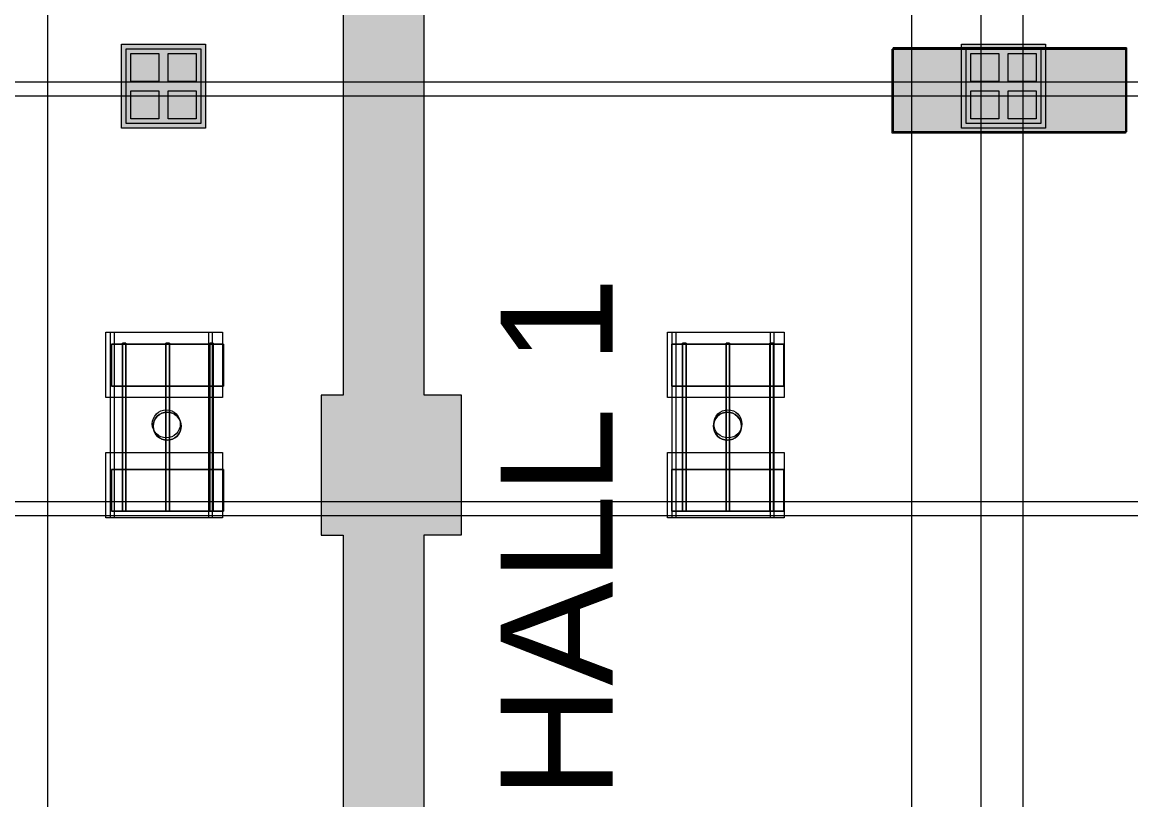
# Model space of a CAD drawing. Header units: inches. Extents: x -10671 to 1761, y -674 to 7170.
# Drawn here: x -1518.8 to -1043.7, y 1152.4 to 1485.8 of the extents above; entities that cross this region are included whole.
import ezdxf

# ---------------------------------------------------------------- set-up
doc = ezdxf.new("R2010")
doc.units = ezdxf.units.IN
doc.header["$LTSCALE"] = 19.2
doc.header["$MEASUREMENT"] = 0
for name, color, linetype, lineweight, true_color in [('DWG-bldg-utility box', 3, 'Continuous', 18, 0x00ff00), ('PDF', 6, 'Continuous', 5, 0xff00ff), ('Venue-Ceiling-HVAC', 7, 'Continuous', 5, 0xbbbbbb), ('Venue-NO HANG ZONE', 7, 'Continuous', 15, 0xdd0000), ('Venue-Rigging Steel-High', 7, 'Continuous', 5, 0x800000), ('Venue-Rigging Steel-Low', 7, 'Continuous', 5, 0x0000dd)]:
    doc.layers.add(name, color=color, linetype=linetype, lineweight=lineweight, true_color=true_color)
for name, color, linetype, lineweight in [('Venue-Ceiling-Lights', 7, 'Continuous', 5), ('Venue-Ceiling-Lights Circuits', 7, 'Continuous', 5), ('Venue-Floor Pockets', 7, 'Continuous', 5), ('Venue-Text-Room ID', 7, 'Continuous', 5)]:
    doc.layers.add(name, color=color, linetype=linetype, lineweight=lineweight)
doc.styles.add('Arial', font='Arial')

# ---------------------------------------------------------------- blocks, each defined once
blk = doc.blocks.new('FLOORBOX')
at = {"layer": 'Venue-Floor Pockets', "linetype": 'Continuous', "lineweight": 0, "true_color": 0xaaaaaa}
blk.add_hatch(color=253, dxfattribs=at).paths.add_polyline_path([(-18, 18), (18, 18), (18, -18), (-18, -18)])
at = {"layer": 'Venue-Floor Pockets', "linetype": 'Continuous', "lineweight": 0, "true_color": 0xbbbbbb}
blk.add_hatch(color=9, dxfattribs=at).paths.add_polyline_path([(-16, 16), (16, 16), (16, -16), (-16, -16)])
at = {"layer": 'Venue-Floor Pockets', "linetype": 'Continuous', "lineweight": 0, "true_color": 0xdddddd}
for points in [[(-14, 14), (-2, 14), (-2, 2), (-14, 2)], [(2, 14), (14, 14), (14, 2), (2, 2)], [(-14, -2), (-2, -2), (-2, -14), (-14, -14)], [(2, -2), (14, -2), (14, -14), (2, -14)]]:
    blk.add_hatch(color=254, dxfattribs=at).paths.add_polyline_path(points)
at = {"layer": 'Venue-Floor Pockets', "color": 7, "linetype": 'Continuous', "lineweight": 5, "flags": 128}
for points in [[(-18, 18), (18, 18), (18, -18), (-18, -18)], [(-16, 16), (16, 16), (16, -16), (-16, -16)], [(-14, 14), (-2, 14), (-2, 2), (-14, 2)], [(2, 14), (14, 14), (14, 2), (2, 2)], [(-14, -2), (-2, -2), (-2, -14), (-14, -14)], [(2, -2), (14, -2), (14, -14), (2, -14)]]:
    blk.add_lwpolyline(points, close=True, dxfattribs=at)
blk = doc.blocks.new('Group-2184-1')
at = {"layer": 'PDF'}
for points, invisible_edges in [([(-1462.16, 1314.91, 398), (-1459.95, 1317.6, 398), (-1455.44, 1318.5, 398), (-1462.16, 1314.91, 398)], 15), ([(-1462.16, 1314.91, 398), (-1455.44, 1318.5, 398), (-1451.07, 1310.32, 398), (-1462.16, 1314.91, 398)], 15), ([(-1457.78, 1318.5, 388), (-1459.95, 1317.6, 388), (-1462.16, 1314.91, 388), (-1457.78, 1318.5, 388)], 15), ([(-1457.78, 1318.5, 388), (-1462.16, 1314.91, 388), (-1462.16, 1310.32, 388), (-1457.78, 1318.5, 388)], 15), ([(-1462.16, 1310.32, 388), (-1451.07, 1314.91, 388), (-1457.78, 1318.5, 388), (-1462.16, 1310.32, 388)], 15), ([(-1462.16, 1314.91, 398), (-1460.86, 1316.86, 398), (-1459.95, 1317.6, 398), (-1462.16, 1314.91, 398)], 13), ([(-1459.95, 1317.6, 388), (-1460.86, 1316.86, 388), (-1462.16, 1314.91, 388), (-1459.95, 1317.6, 388)], 14), ([(-1462.16, 1314.91, 398), (-1461.6, 1315.95, 398), (-1460.86, 1316.86, 398), (-1462.16, 1314.91, 398)], 12), ([(-1460.86, 1316.86, 388), (-1461.6, 1315.95, 388), (-1462.16, 1314.91, 388), (-1460.86, 1316.86, 388)], 12), ([(-1459.95, 1317.6, 398), (-1458.91, 1318.16, 398), (-1457.78, 1318.5, 398), (-1459.95, 1317.6, 398)], 12), ([(-1459.95, 1317.6, 398), (-1457.78, 1318.5, 398), (-1455.44, 1318.5, 398), (-1459.95, 1317.6, 398)], 15), ([(-1457.78, 1318.5, 388), (-1458.91, 1318.16, 388), (-1459.95, 1317.6, 388), (-1457.78, 1318.5, 388)], 12), ([(-1457.78, 1318.5, 398), (-1456.61, 1318.62, 398), (-1455.44, 1318.5, 398), (-1457.78, 1318.5, 398)], 12), ([(-1455.44, 1318.5, 388), (-1456.61, 1318.62, 388), (-1457.78, 1318.5, 388), (-1455.44, 1318.5, 388)], 12), ([(-1453.28, 1317.6, 388), (-1455.44, 1318.5, 388), (-1457.78, 1318.5, 388), (-1453.28, 1317.6, 388)], 15), ([(-1451.07, 1314.91, 388), (-1453.28, 1317.6, 388), (-1457.78, 1318.5, 388), (-1451.07, 1314.91, 388)], 15), ([(-1455.44, 1318.5, 398), (-1454.32, 1318.16, 398), (-1453.28, 1317.6, 398), (-1455.44, 1318.5, 398)], 12), ([(-1455.44, 1318.5, 398), (-1453.28, 1317.6, 398), (-1451.07, 1314.91, 398), (-1455.44, 1318.5, 398)], 15), ([(-1455.44, 1318.5, 398), (-1451.07, 1314.91, 398), (-1451.07, 1310.32, 398), (-1455.44, 1318.5, 398)], 15), ([(-1453.28, 1317.6, 388), (-1454.32, 1318.16, 388), (-1455.44, 1318.5, 388), (-1453.28, 1317.6, 388)], 12), ([(-1453.28, 1317.6, 398), (-1452.37, 1316.86, 398), (-1451.07, 1314.91, 398), (-1453.28, 1317.6, 398)], 14), ([(-1451.07, 1314.91, 388), (-1452.37, 1316.86, 388), (-1453.28, 1317.6, 388), (-1451.07, 1314.91, 388)], 13), ([(-1452.37, 1316.86, 398), (-1451.62, 1315.95, 398), (-1451.07, 1314.91, 398), (-1452.37, 1316.86, 398)], 12), ([(-1451.07, 1314.91, 388), (-1451.62, 1315.95, 388), (-1452.37, 1316.86, 388), (-1451.07, 1314.91, 388)], 12), ([(-1462.61, 1312.62, 398), (-1462.5, 1313.79, 398), (-1462.16, 1314.91, 398), (-1462.61, 1312.62, 398)], 12), ([(-1462.16, 1310.32, 398), (-1462.61, 1312.62, 398), (-1462.16, 1314.91, 398), (-1462.16, 1310.32, 398)], 15), ([(-1462.16, 1314.91, 388), (-1462.5, 1313.79, 388), (-1462.61, 1312.62, 388), (-1462.16, 1314.91, 388)], 12), ([(-1462.16, 1314.91, 388), (-1462.61, 1312.62, 388), (-1462.16, 1310.32, 388), (-1462.16, 1314.91, 388)], 15), ([(-1462.16, 1310.32, 398), (-1462.5, 1311.44, 398), (-1462.61, 1312.62, 398), (-1462.16, 1310.32, 398)], 12), ([(-1462.61, 1312.62, 388), (-1462.5, 1311.44, 388), (-1462.16, 1310.32, 388), (-1462.61, 1312.62, 388)], 12), ([(-1457.78, 1306.73, 398), (-1462.16, 1310.32, 398), (-1462.16, 1314.91, 398), (-1457.78, 1306.73, 398)], 15), ([(-1462.16, 1314.91, 398), (-1451.07, 1310.32, 398), (-1457.78, 1306.73, 398), (-1462.16, 1314.91, 398)], 15), ([(-1462.16, 1310.32, 388), (-1455.44, 1306.73, 388), (-1451.07, 1314.91, 388), (-1462.16, 1310.32, 388)], 15), ([(-1455.44, 1306.73, 388), (-1451.07, 1310.32, 388), (-1451.07, 1314.91, 388), (-1455.44, 1306.73, 388)], 15), ([(-1451.07, 1314.91, 398), (-1450.73, 1313.79, 398), (-1450.61, 1312.62, 398), (-1451.07, 1314.91, 398)], 12), ([(-1451.07, 1314.91, 398), (-1450.61, 1312.62, 398), (-1451.07, 1310.32, 398), (-1451.07, 1314.91, 398)], 15), ([(-1450.61, 1312.62, 388), (-1450.73, 1313.79, 388), (-1451.07, 1314.91, 388), (-1450.61, 1312.62, 388)], 12), ([(-1451.07, 1310.32, 388), (-1450.61, 1312.62, 388), (-1451.07, 1314.91, 388), (-1451.07, 1310.32, 388)], 15), ([(-1450.61, 1312.62, 398), (-1450.73, 1311.44, 398), (-1451.07, 1310.32, 398), (-1450.61, 1312.62, 398)], 12), ([(-1451.07, 1310.32, 388), (-1450.73, 1311.44, 388), (-1450.61, 1312.62, 388), (-1451.07, 1310.32, 388)], 12), ([(-1460.86, 1308.37, 398), (-1461.6, 1309.28, 398), (-1462.16, 1310.32, 398), (-1460.86, 1308.37, 398)], 12), ([(-1459.95, 1307.63, 398), (-1460.86, 1308.37, 398), (-1462.16, 1310.32, 398), (-1459.95, 1307.63, 398)], 14), ([(-1457.78, 1306.73, 398), (-1459.95, 1307.63, 398), (-1462.16, 1310.32, 398), (-1457.78, 1306.73, 398)], 15), ([(-1462.16, 1310.32, 388), (-1461.6, 1309.28, 388), (-1460.86, 1308.37, 388), (-1462.16, 1310.32, 388)], 12), ([(-1462.16, 1310.32, 388), (-1460.86, 1308.37, 388), (-1459.95, 1307.63, 388), (-1462.16, 1310.32, 388)], 13), ([(-1462.16, 1310.32, 388), (-1459.95, 1307.63, 388), (-1455.44, 1306.73, 388), (-1462.16, 1310.32, 388)], 15), ([(-1457.78, 1306.73, 398), (-1458.91, 1307.07, 398), (-1459.95, 1307.63, 398), (-1457.78, 1306.73, 398)], 12), ([(-1459.95, 1307.63, 388), (-1458.91, 1307.07, 388), (-1457.78, 1306.73, 388), (-1459.95, 1307.63, 388)], 12), ([(-1459.95, 1307.63, 388), (-1457.78, 1306.73, 388), (-1455.44, 1306.73, 388), (-1459.95, 1307.63, 388)], 15), ([(-1451.07, 1310.32, 398), (-1453.28, 1307.63, 398), (-1457.78, 1306.73, 398), (-1451.07, 1310.32, 398)], 15), ([(-1453.28, 1307.63, 398), (-1455.44, 1306.73, 398), (-1457.78, 1306.73, 398), (-1453.28, 1307.63, 398)], 15), ([(-1455.44, 1306.73, 398), (-1456.61, 1306.62, 398), (-1457.78, 1306.73, 398), (-1455.44, 1306.73, 398)], 12), ([(-1457.78, 1306.73, 388), (-1456.61, 1306.62, 388), (-1455.44, 1306.73, 388), (-1457.78, 1306.73, 388)], 12), ([(-1455.44, 1306.73, 388), (-1453.28, 1307.63, 388), (-1451.07, 1310.32, 388), (-1455.44, 1306.73, 388)], 15), ([(-1453.28, 1307.63, 398), (-1454.32, 1307.07, 398), (-1455.44, 1306.73, 398), (-1453.28, 1307.63, 398)], 12), ([(-1455.44, 1306.73, 388), (-1454.32, 1307.07, 388), (-1453.28, 1307.63, 388), (-1455.44, 1306.73, 388)], 12), ([(-1451.07, 1310.32, 398), (-1452.37, 1308.37, 398), (-1453.28, 1307.63, 398), (-1451.07, 1310.32, 398)], 13), ([(-1453.28, 1307.63, 388), (-1452.37, 1308.37, 388), (-1451.07, 1310.32, 388), (-1453.28, 1307.63, 388)], 14), ([(-1451.07, 1310.32, 398), (-1451.62, 1309.28, 398), (-1452.37, 1308.37, 398), (-1451.07, 1310.32, 398)], 12), ([(-1452.37, 1308.37, 388), (-1451.62, 1309.28, 388), (-1451.07, 1310.32, 388), (-1452.37, 1308.37, 388)], 12)]:
    blk.add_3dface(points, dxfattribs=dict(at, invisible_edges=invisible_edges))
for points in [[(-1462.16, 1314.91, 388), (-1462.16, 1314.91, 398), (-1461.6, 1315.95, 398), (-1461.6, 1315.95, 388)], [(-1461.6, 1315.95, 388), (-1461.6, 1315.95, 398), (-1460.86, 1316.86, 398), (-1460.86, 1316.86, 388)], [(-1460.86, 1316.86, 388), (-1460.86, 1316.86, 398), (-1459.95, 1317.6, 398), (-1459.95, 1317.6, 388)], [(-1459.95, 1317.6, 388), (-1459.95, 1317.6, 398), (-1458.91, 1318.16, 398), (-1458.91, 1318.16, 388)], [(-1458.91, 1318.16, 388), (-1458.91, 1318.16, 398), (-1457.78, 1318.5, 398), (-1457.78, 1318.5, 388)], [(-1457.78, 1318.5, 388), (-1457.78, 1318.5, 398), (-1456.61, 1318.62, 398), (-1456.61, 1318.62, 388)], [(-1456.61, 1318.62, 388), (-1456.61, 1318.62, 398), (-1455.44, 1318.5, 398), (-1455.44, 1318.5, 388)], [(-1455.44, 1318.5, 388), (-1455.44, 1318.5, 398), (-1454.32, 1318.16, 398), (-1454.32, 1318.16, 388)], [(-1454.32, 1318.16, 388), (-1454.32, 1318.16, 398), (-1453.28, 1317.6, 398), (-1453.28, 1317.6, 388)], [(-1453.28, 1317.6, 388), (-1453.28, 1317.6, 398), (-1452.37, 1316.86, 398), (-1452.37, 1316.86, 388)], [(-1452.37, 1316.86, 388), (-1452.37, 1316.86, 398), (-1451.62, 1315.95, 398), (-1451.62, 1315.95, 388)], [(-1451.62, 1315.95, 388), (-1451.62, 1315.95, 398), (-1451.07, 1314.91, 398), (-1451.07, 1314.91, 388)], [(-1462.61, 1312.62, 388), (-1462.61, 1312.62, 398), (-1462.5, 1313.79, 398), (-1462.5, 1313.79, 388)], [(-1462.5, 1311.44, 388), (-1462.5, 1311.44, 398), (-1462.61, 1312.62, 398), (-1462.61, 1312.62, 388)], [(-1462.5, 1313.79, 388), (-1462.5, 1313.79, 398), (-1462.16, 1314.91, 398), (-1462.16, 1314.91, 388)], [(-1462.16, 1310.32, 388), (-1462.16, 1310.32, 398), (-1462.5, 1311.44, 398), (-1462.5, 1311.44, 388)], [(-1451.07, 1314.91, 388), (-1451.07, 1314.91, 398), (-1450.73, 1313.79, 398), (-1450.73, 1313.79, 388)], [(-1450.73, 1311.44, 388), (-1450.73, 1311.44, 398), (-1451.07, 1310.32, 398), (-1451.07, 1310.32, 388)], [(-1450.73, 1313.79, 388), (-1450.73, 1313.79, 398), (-1450.61, 1312.62, 398), (-1450.61, 1312.62, 388)], [(-1450.61, 1312.62, 388), (-1450.61, 1312.62, 398), (-1450.73, 1311.44, 398), (-1450.73, 1311.44, 388)], [(-1461.6, 1309.28, 388), (-1461.6, 1309.28, 398), (-1462.16, 1310.32, 398), (-1462.16, 1310.32, 388)], [(-1460.86, 1308.37, 388), (-1460.86, 1308.37, 398), (-1461.6, 1309.28, 398), (-1461.6, 1309.28, 388)], [(-1459.95, 1307.63, 388), (-1459.95, 1307.63, 398), (-1460.86, 1308.37, 398), (-1460.86, 1308.37, 388)], [(-1458.91, 1307.07, 388), (-1458.91, 1307.07, 398), (-1459.95, 1307.63, 398), (-1459.95, 1307.63, 388)], [(-1457.78, 1306.73, 388), (-1457.78, 1306.73, 398), (-1458.91, 1307.07, 398), (-1458.91, 1307.07, 388)], [(-1456.61, 1306.62, 388), (-1456.61, 1306.62, 398), (-1457.78, 1306.73, 398), (-1457.78, 1306.73, 388)], [(-1455.44, 1306.73, 388), (-1455.44, 1306.73, 398), (-1456.61, 1306.62, 398), (-1456.61, 1306.62, 388)], [(-1454.32, 1307.07, 388), (-1454.32, 1307.07, 398), (-1455.44, 1306.73, 398), (-1455.44, 1306.73, 388)], [(-1453.28, 1307.63, 388), (-1453.28, 1307.63, 398), (-1454.32, 1307.07, 398), (-1454.32, 1307.07, 388)], [(-1452.37, 1308.37, 388), (-1452.37, 1308.37, 398), (-1453.28, 1307.63, 398), (-1453.28, 1307.63, 388)], [(-1451.62, 1309.28, 388), (-1451.62, 1309.28, 398), (-1452.37, 1308.37, 398), (-1452.37, 1308.37, 388)], [(-1451.07, 1310.32, 388), (-1451.07, 1310.32, 398), (-1451.62, 1309.28, 398), (-1451.62, 1309.28, 388)]]:
    blk.add_3dface(points, dxfattribs=at)
blk = doc.blocks.new('Group-2185-1')
at = {"layer": 'PDF'}
for points in [[(-1480.49, 1347.72, 393.91), (-1480.49, 1347.72, 397.91), (-1432.49, 1347.72, 397.91), (-1432.49, 1347.72, 393.91)], [(-1480.49, 1329.72, 393.91), (-1480.49, 1329.72, 397.91), (-1480.49, 1347.72, 397.91), (-1480.49, 1347.72, 393.91)], [(-1432.49, 1347.72, 397.91), (-1480.49, 1347.72, 397.91), (-1480.49, 1329.72, 397.91), (-1432.49, 1329.72, 397.91)], [(-1432.49, 1329.72, 393.91), (-1480.49, 1329.72, 393.91), (-1480.49, 1347.72, 393.91), (-1432.49, 1347.72, 393.91)], [(-1432.49, 1347.72, 393.91), (-1432.49, 1347.72, 397.91), (-1432.49, 1329.72, 397.91), (-1432.49, 1329.72, 393.91)], [(-1432.49, 1329.72, 393.91), (-1432.49, 1329.72, 397.91), (-1480.49, 1329.72, 397.91), (-1480.49, 1329.72, 393.91)]]:
    blk.add_3dface(points, dxfattribs=at)
blk = doc.blocks.new('Group-2186-1')
at = {"layer": 'PDF'}
for points in [[(-1438.38, 1348.11, 397.97), (-1438.38, 1348.11, 398.97), (-1436.88, 1348.11, 398.97), (-1436.88, 1348.11, 397.97)], [(-1438.38, 1276.11, 397.97), (-1438.38, 1276.11, 398.97), (-1438.38, 1348.11, 398.97), (-1438.38, 1348.11, 397.97)], [(-1436.88, 1348.11, 398.97), (-1438.38, 1348.11, 398.97), (-1438.38, 1276.11, 398.97), (-1436.88, 1276.11, 398.97)], [(-1436.88, 1276.11, 397.97), (-1438.38, 1276.11, 397.97), (-1438.38, 1348.11, 397.97), (-1436.88, 1348.11, 397.97)], [(-1436.88, 1348.11, 397.97), (-1436.88, 1348.11, 398.97), (-1436.88, 1276.11, 398.97), (-1436.88, 1276.11, 397.97)], [(-1436.88, 1276.11, 397.97), (-1436.88, 1276.11, 398.97), (-1438.38, 1276.11, 398.97), (-1438.38, 1276.11, 397.97)]]:
    blk.add_3dface(points, dxfattribs=at)
blk = doc.blocks.new('Group-2187-1')
at = {"layer": 'PDF'}
for points in [[(-1457.2, 1348.11, 397.97), (-1457.2, 1348.11, 398.97), (-1455.7, 1348.11, 398.97), (-1455.7, 1348.11, 397.97)], [(-1457.2, 1276.11, 397.97), (-1457.2, 1276.11, 398.97), (-1457.2, 1348.11, 398.97), (-1457.2, 1348.11, 397.97)], [(-1455.7, 1348.11, 398.97), (-1457.2, 1348.11, 398.97), (-1457.2, 1276.11, 398.97), (-1455.7, 1276.11, 398.97)], [(-1455.7, 1276.11, 397.97), (-1457.2, 1276.11, 397.97), (-1457.2, 1348.11, 397.97), (-1455.7, 1348.11, 397.97)], [(-1455.7, 1348.11, 397.97), (-1455.7, 1348.11, 398.97), (-1455.7, 1276.11, 398.97), (-1455.7, 1276.11, 397.97)], [(-1455.7, 1276.11, 397.97), (-1455.7, 1276.11, 398.97), (-1457.2, 1276.11, 398.97), (-1457.2, 1276.11, 397.97)]]:
    blk.add_3dface(points, dxfattribs=at)
blk = doc.blocks.new('Group-2188-1')
at = {"layer": 'PDF'}
for points in [[(-1475.8, 1348.11, 397.97), (-1475.8, 1348.11, 398.97), (-1474.3, 1348.11, 398.97), (-1474.3, 1348.11, 397.97)], [(-1475.8, 1276.11, 397.97), (-1475.8, 1276.11, 398.97), (-1475.8, 1348.11, 398.97), (-1475.8, 1348.11, 397.97)], [(-1474.3, 1348.11, 398.97), (-1475.8, 1348.11, 398.97), (-1475.8, 1276.11, 398.97), (-1474.3, 1276.11, 398.97)], [(-1474.3, 1276.11, 397.97), (-1475.8, 1276.11, 397.97), (-1475.8, 1348.11, 397.97), (-1474.3, 1348.11, 397.97)], [(-1474.3, 1348.11, 397.97), (-1474.3, 1348.11, 398.97), (-1474.3, 1276.11, 398.97), (-1474.3, 1276.11, 397.97)], [(-1474.3, 1276.11, 397.97), (-1474.3, 1276.11, 398.97), (-1475.8, 1276.11, 398.97), (-1475.8, 1276.11, 397.97)]]:
    blk.add_3dface(points, dxfattribs=at)
blk = doc.blocks.new('Group-2189-1')
at = {"layer": 'PDF'}
for points in [[(-1480.49, 1294.09, 393.91), (-1480.49, 1294.09, 397.91), (-1432.49, 1294.09, 397.91), (-1432.49, 1294.09, 393.91)], [(-1480.49, 1276.09, 393.91), (-1480.49, 1276.09, 397.91), (-1480.49, 1294.09, 397.91), (-1480.49, 1294.09, 393.91)], [(-1432.49, 1294.09, 397.91), (-1480.49, 1294.09, 397.91), (-1480.49, 1276.09, 397.91), (-1432.49, 1276.09, 397.91)], [(-1432.49, 1276.09, 393.91), (-1480.49, 1276.09, 393.91), (-1480.49, 1294.09, 393.91), (-1432.49, 1294.09, 393.91)], [(-1432.49, 1294.09, 393.91), (-1432.49, 1294.09, 397.91), (-1432.49, 1276.09, 397.91), (-1432.49, 1276.09, 393.91)], [(-1432.49, 1276.09, 393.91), (-1432.49, 1276.09, 397.91), (-1480.49, 1276.09, 397.91), (-1480.49, 1276.09, 393.91)]]:
    blk.add_3dface(points, dxfattribs=at)
blk = doc.blocks.new('Group-2190-1')
at = {"layer": 'PDF'}
for name in ['Group-2185-1', 'Group-2188-1', 'Group-2187-1', 'Group-2186-1', 'Group-2184-1', 'Group-2189-1']:
    blk.add_blockref(name, (0, 0), dxfattribs=at)
blk = doc.blocks.new('Group-2250-1')
at = {"layer": 'PDF'}
for points, invisible_edges in [([(-1217.75, 1318.5, 388), (-1219.91, 1317.6, 388), (-1222.46, 1313.79, 388), (-1217.75, 1318.5, 388)], 15), ([(-1213.25, 1317.6, 388), (-1217.75, 1318.5, 388), (-1222.46, 1313.79, 388), (-1213.25, 1317.6, 388)], 15), ([(-1222.46, 1313.79, 398), (-1221.57, 1315.95, 398), (-1219.91, 1317.6, 398), (-1222.46, 1313.79, 398)], 15), ([(-1222.12, 1310.32, 398), (-1222.46, 1313.79, 398), (-1219.91, 1317.6, 398), (-1222.12, 1310.32, 398)], 15), ([(-1219.91, 1317.6, 388), (-1221.57, 1315.95, 388), (-1222.46, 1313.79, 388), (-1219.91, 1317.6, 388)], 15), ([(-1211.04, 1310.32, 388), (-1213.25, 1317.6, 388), (-1222.46, 1313.79, 388), (-1211.04, 1310.32, 388)], 15), ([(-1222.46, 1313.79, 398), (-1222.12, 1314.91, 398), (-1221.57, 1315.95, 398), (-1222.46, 1313.79, 398)], 12), ([(-1221.57, 1315.95, 388), (-1222.12, 1314.91, 388), (-1222.46, 1313.79, 388), (-1221.57, 1315.95, 388)], 12), ([(-1222.12, 1310.32, 398), (-1219.91, 1317.6, 398), (-1210.69, 1313.79, 398), (-1222.12, 1310.32, 398)], 15), ([(-1221.57, 1315.95, 398), (-1220.82, 1316.86, 398), (-1219.91, 1317.6, 398), (-1221.57, 1315.95, 398)], 12), ([(-1219.91, 1317.6, 388), (-1220.82, 1316.86, 388), (-1221.57, 1315.95, 388), (-1219.91, 1317.6, 388)], 12), ([(-1219.91, 1317.6, 398), (-1218.88, 1318.16, 398), (-1217.75, 1318.5, 398), (-1219.91, 1317.6, 398)], 12), ([(-1219.91, 1317.6, 398), (-1217.75, 1318.5, 398), (-1215.41, 1318.5, 398), (-1219.91, 1317.6, 398)], 15), ([(-1219.91, 1317.6, 398), (-1215.41, 1318.5, 398), (-1210.69, 1313.79, 398), (-1219.91, 1317.6, 398)], 15), ([(-1217.75, 1318.5, 388), (-1218.88, 1318.16, 388), (-1219.91, 1317.6, 388), (-1217.75, 1318.5, 388)], 12), ([(-1217.75, 1318.5, 398), (-1216.58, 1318.62, 398), (-1215.41, 1318.5, 398), (-1217.75, 1318.5, 398)], 12), ([(-1215.41, 1318.5, 388), (-1216.58, 1318.62, 388), (-1217.75, 1318.5, 388), (-1215.41, 1318.5, 388)], 12), ([(-1213.25, 1317.6, 388), (-1215.41, 1318.5, 388), (-1217.75, 1318.5, 388), (-1213.25, 1317.6, 388)], 15), ([(-1215.41, 1318.5, 398), (-1214.28, 1318.16, 398), (-1213.25, 1317.6, 398), (-1215.41, 1318.5, 398)], 12), ([(-1215.41, 1318.5, 398), (-1213.25, 1317.6, 398), (-1210.69, 1313.79, 398), (-1215.41, 1318.5, 398)], 15), ([(-1213.25, 1317.6, 388), (-1214.28, 1318.16, 388), (-1215.41, 1318.5, 388), (-1213.25, 1317.6, 388)], 12), ([(-1213.25, 1317.6, 398), (-1212.34, 1316.86, 398), (-1211.59, 1315.95, 398), (-1213.25, 1317.6, 398)], 12), ([(-1213.25, 1317.6, 398), (-1211.59, 1315.95, 398), (-1210.69, 1313.79, 398), (-1213.25, 1317.6, 398)], 15), ([(-1211.59, 1315.95, 388), (-1212.34, 1316.86, 388), (-1213.25, 1317.6, 388), (-1211.59, 1315.95, 388)], 12), ([(-1210.69, 1313.79, 388), (-1211.59, 1315.95, 388), (-1213.25, 1317.6, 388), (-1210.69, 1313.79, 388)], 15), ([(-1211.04, 1310.32, 388), (-1210.69, 1313.79, 388), (-1213.25, 1317.6, 388), (-1211.04, 1310.32, 388)], 15), ([(-1211.59, 1315.95, 398), (-1211.04, 1314.91, 398), (-1210.69, 1313.79, 398), (-1211.59, 1315.95, 398)], 12), ([(-1210.69, 1313.79, 388), (-1211.04, 1314.91, 388), (-1211.59, 1315.95, 388), (-1210.69, 1313.79, 388)], 12), ([(-1222.12, 1310.32, 398), (-1222.58, 1312.62, 398), (-1222.46, 1313.79, 398), (-1222.12, 1310.32, 398)], 13), ([(-1222.46, 1313.79, 388), (-1222.58, 1312.62, 388), (-1222.12, 1310.32, 388), (-1222.46, 1313.79, 388)], 14), ([(-1222.12, 1310.32, 398), (-1222.46, 1311.44, 398), (-1222.58, 1312.62, 398), (-1222.12, 1310.32, 398)], 12), ([(-1222.58, 1312.62, 388), (-1222.46, 1311.44, 388), (-1222.12, 1310.32, 388), (-1222.58, 1312.62, 388)], 12), ([(-1222.46, 1313.79, 388), (-1222.12, 1310.32, 388), (-1219.91, 1307.63, 388), (-1222.46, 1313.79, 388)], 15), ([(-1222.46, 1313.79, 388), (-1219.91, 1307.63, 388), (-1211.04, 1310.32, 388), (-1222.46, 1313.79, 388)], 15), ([(-1210.69, 1313.79, 398), (-1213.25, 1307.63, 398), (-1222.12, 1310.32, 398), (-1210.69, 1313.79, 398)], 15), ([(-1210.69, 1313.79, 398), (-1211.04, 1310.32, 398), (-1213.25, 1307.63, 398), (-1210.69, 1313.79, 398)], 15), ([(-1210.69, 1313.79, 398), (-1210.58, 1312.62, 398), (-1211.04, 1310.32, 398), (-1210.69, 1313.79, 398)], 14), ([(-1211.04, 1310.32, 388), (-1210.58, 1312.62, 388), (-1210.69, 1313.79, 388), (-1211.04, 1310.32, 388)], 13), ([(-1210.58, 1312.62, 398), (-1210.69, 1311.44, 398), (-1211.04, 1310.32, 398), (-1210.58, 1312.62, 398)], 12), ([(-1211.04, 1310.32, 388), (-1210.69, 1311.44, 388), (-1210.58, 1312.62, 388), (-1211.04, 1310.32, 388)], 12), ([(-1219.91, 1307.63, 398), (-1221.57, 1309.28, 398), (-1222.12, 1310.32, 398), (-1219.91, 1307.63, 398)], 13), ([(-1217.75, 1306.73, 398), (-1219.91, 1307.63, 398), (-1222.12, 1310.32, 398), (-1217.75, 1306.73, 398)], 15), ([(-1213.25, 1307.63, 398), (-1217.75, 1306.73, 398), (-1222.12, 1310.32, 398), (-1213.25, 1307.63, 398)], 15), ([(-1222.12, 1310.32, 388), (-1221.57, 1309.28, 388), (-1219.91, 1307.63, 388), (-1222.12, 1310.32, 388)], 14), ([(-1219.91, 1307.63, 398), (-1220.82, 1308.37, 398), (-1221.57, 1309.28, 398), (-1219.91, 1307.63, 398)], 12), ([(-1221.57, 1309.28, 388), (-1220.82, 1308.37, 388), (-1219.91, 1307.63, 388), (-1221.57, 1309.28, 388)], 12), ([(-1219.91, 1307.63, 388), (-1215.41, 1306.73, 388), (-1211.04, 1310.32, 388), (-1219.91, 1307.63, 388)], 15), ([(-1217.75, 1306.73, 398), (-1218.88, 1307.07, 398), (-1219.91, 1307.63, 398), (-1217.75, 1306.73, 398)], 12), ([(-1219.91, 1307.63, 388), (-1218.88, 1307.07, 388), (-1217.75, 1306.73, 388), (-1219.91, 1307.63, 388)], 12), ([(-1219.91, 1307.63, 388), (-1217.75, 1306.73, 388), (-1215.41, 1306.73, 388), (-1219.91, 1307.63, 388)], 15), ([(-1213.25, 1307.63, 398), (-1215.41, 1306.73, 398), (-1217.75, 1306.73, 398), (-1213.25, 1307.63, 398)], 15), ([(-1215.41, 1306.73, 398), (-1216.58, 1306.62, 398), (-1217.75, 1306.73, 398), (-1215.41, 1306.73, 398)], 12), ([(-1217.75, 1306.73, 388), (-1216.58, 1306.62, 388), (-1215.41, 1306.73, 388), (-1217.75, 1306.73, 388)], 12), ([(-1215.41, 1306.73, 388), (-1213.25, 1307.63, 388), (-1211.04, 1310.32, 388), (-1215.41, 1306.73, 388)], 15), ([(-1213.25, 1307.63, 398), (-1214.28, 1307.07, 398), (-1215.41, 1306.73, 398), (-1213.25, 1307.63, 398)], 12), ([(-1215.41, 1306.73, 388), (-1214.28, 1307.07, 388), (-1213.25, 1307.63, 388), (-1215.41, 1306.73, 388)], 12), ([(-1211.04, 1310.32, 398), (-1211.59, 1309.28, 398), (-1213.25, 1307.63, 398), (-1211.04, 1310.32, 398)], 14), ([(-1213.25, 1307.63, 388), (-1211.59, 1309.28, 388), (-1211.04, 1310.32, 388), (-1213.25, 1307.63, 388)], 13), ([(-1211.59, 1309.28, 398), (-1212.34, 1308.37, 398), (-1213.25, 1307.63, 398), (-1211.59, 1309.28, 398)], 12), ([(-1213.25, 1307.63, 388), (-1212.34, 1308.37, 388), (-1211.59, 1309.28, 388), (-1213.25, 1307.63, 388)], 12)]:
    blk.add_3dface(points, dxfattribs=dict(at, invisible_edges=invisible_edges))
for points in [[(-1222.12, 1314.91, 388), (-1222.12, 1314.91, 398), (-1221.57, 1315.95, 398), (-1221.57, 1315.95, 388)], [(-1221.57, 1315.95, 388), (-1221.57, 1315.95, 398), (-1220.82, 1316.86, 398), (-1220.82, 1316.86, 388)], [(-1220.82, 1316.86, 388), (-1220.82, 1316.86, 398), (-1219.91, 1317.6, 398), (-1219.91, 1317.6, 388)], [(-1219.91, 1317.6, 388), (-1219.91, 1317.6, 398), (-1218.88, 1318.16, 398), (-1218.88, 1318.16, 388)], [(-1218.88, 1318.16, 388), (-1218.88, 1318.16, 398), (-1217.75, 1318.5, 398), (-1217.75, 1318.5, 388)], [(-1217.75, 1318.5, 388), (-1217.75, 1318.5, 398), (-1216.58, 1318.62, 398), (-1216.58, 1318.62, 388)], [(-1216.58, 1318.62, 388), (-1216.58, 1318.62, 398), (-1215.41, 1318.5, 398), (-1215.41, 1318.5, 388)], [(-1215.41, 1318.5, 388), (-1215.41, 1318.5, 398), (-1214.28, 1318.16, 398), (-1214.28, 1318.16, 388)], [(-1214.28, 1318.16, 388), (-1214.28, 1318.16, 398), (-1213.25, 1317.6, 398), (-1213.25, 1317.6, 388)], [(-1213.25, 1317.6, 388), (-1213.25, 1317.6, 398), (-1212.34, 1316.86, 398), (-1212.34, 1316.86, 388)], [(-1212.34, 1316.86, 388), (-1212.34, 1316.86, 398), (-1211.59, 1315.95, 398), (-1211.59, 1315.95, 388)], [(-1211.59, 1315.95, 388), (-1211.59, 1315.95, 398), (-1211.04, 1314.91, 398), (-1211.04, 1314.91, 388)], [(-1222.58, 1312.62, 388), (-1222.58, 1312.62, 398), (-1222.46, 1313.79, 398), (-1222.46, 1313.79, 388)], [(-1222.46, 1311.44, 388), (-1222.46, 1311.44, 398), (-1222.58, 1312.62, 398), (-1222.58, 1312.62, 388)], [(-1222.46, 1313.79, 388), (-1222.46, 1313.79, 398), (-1222.12, 1314.91, 398), (-1222.12, 1314.91, 388)], [(-1222.12, 1310.32, 388), (-1222.12, 1310.32, 398), (-1222.46, 1311.44, 398), (-1222.46, 1311.44, 388)], [(-1211.04, 1314.91, 388), (-1211.04, 1314.91, 398), (-1210.69, 1313.79, 398), (-1210.69, 1313.79, 388)], [(-1210.69, 1311.44, 388), (-1210.69, 1311.44, 398), (-1211.04, 1310.32, 398), (-1211.04, 1310.32, 388)], [(-1210.69, 1313.79, 388), (-1210.69, 1313.79, 398), (-1210.58, 1312.62, 398), (-1210.58, 1312.62, 388)], [(-1210.58, 1312.62, 388), (-1210.58, 1312.62, 398), (-1210.69, 1311.44, 398), (-1210.69, 1311.44, 388)], [(-1221.57, 1309.28, 388), (-1221.57, 1309.28, 398), (-1222.12, 1310.32, 398), (-1222.12, 1310.32, 388)], [(-1220.82, 1308.37, 388), (-1220.82, 1308.37, 398), (-1221.57, 1309.28, 398), (-1221.57, 1309.28, 388)], [(-1219.91, 1307.63, 388), (-1219.91, 1307.63, 398), (-1220.82, 1308.37, 398), (-1220.82, 1308.37, 388)], [(-1218.88, 1307.07, 388), (-1218.88, 1307.07, 398), (-1219.91, 1307.63, 398), (-1219.91, 1307.63, 388)], [(-1217.75, 1306.73, 388), (-1217.75, 1306.73, 398), (-1218.88, 1307.07, 398), (-1218.88, 1307.07, 388)], [(-1216.58, 1306.62, 388), (-1216.58, 1306.62, 398), (-1217.75, 1306.73, 398), (-1217.75, 1306.73, 388)], [(-1215.41, 1306.73, 388), (-1215.41, 1306.73, 398), (-1216.58, 1306.62, 398), (-1216.58, 1306.62, 388)], [(-1214.28, 1307.07, 388), (-1214.28, 1307.07, 398), (-1215.41, 1306.73, 398), (-1215.41, 1306.73, 388)], [(-1213.25, 1307.63, 388), (-1213.25, 1307.63, 398), (-1214.28, 1307.07, 398), (-1214.28, 1307.07, 388)], [(-1212.34, 1308.37, 388), (-1212.34, 1308.37, 398), (-1213.25, 1307.63, 398), (-1213.25, 1307.63, 388)], [(-1211.59, 1309.28, 388), (-1211.59, 1309.28, 398), (-1212.34, 1308.37, 398), (-1212.34, 1308.37, 388)], [(-1211.04, 1310.32, 388), (-1211.04, 1310.32, 398), (-1211.59, 1309.28, 398), (-1211.59, 1309.28, 388)]]:
    blk.add_3dface(points, dxfattribs=at)
blk = doc.blocks.new('Group-2251-1')
at = {"layer": 'PDF'}
for points in [[(-1240.45, 1347.72, 393.91), (-1240.45, 1347.72, 397.91), (-1192.45, 1347.72, 397.91), (-1192.45, 1347.72, 393.91)], [(-1240.45, 1329.72, 393.91), (-1240.45, 1329.72, 397.91), (-1240.45, 1347.72, 397.91), (-1240.45, 1347.72, 393.91)], [(-1192.45, 1347.72, 397.91), (-1240.45, 1347.72, 397.91), (-1240.45, 1329.72, 397.91), (-1192.45, 1329.72, 397.91)], [(-1192.45, 1329.72, 393.91), (-1240.45, 1329.72, 393.91), (-1240.45, 1347.72, 393.91), (-1192.45, 1347.72, 393.91)], [(-1192.45, 1347.72, 393.91), (-1192.45, 1347.72, 397.91), (-1192.45, 1329.72, 397.91), (-1192.45, 1329.72, 393.91)], [(-1192.45, 1329.72, 393.91), (-1192.45, 1329.72, 397.91), (-1240.45, 1329.72, 397.91), (-1240.45, 1329.72, 393.91)]]:
    blk.add_3dface(points, dxfattribs=at)
blk = doc.blocks.new('Group-2252-1')
at = {"layer": 'PDF'}
for points in [[(-1198.35, 1348.11, 397.97), (-1198.35, 1348.11, 398.97), (-1196.85, 1348.11, 398.97), (-1196.85, 1348.11, 397.97)], [(-1198.35, 1276.11, 397.97), (-1198.35, 1276.11, 398.97), (-1198.35, 1348.11, 398.97), (-1198.35, 1348.11, 397.97)], [(-1196.85, 1348.11, 398.97), (-1198.35, 1348.11, 398.97), (-1198.35, 1276.11, 398.97), (-1196.85, 1276.11, 398.97)], [(-1196.85, 1276.11, 397.97), (-1198.35, 1276.11, 397.97), (-1198.35, 1348.11, 397.97), (-1196.85, 1348.11, 397.97)], [(-1196.85, 1348.11, 397.97), (-1196.85, 1348.11, 398.97), (-1196.85, 1276.11, 398.97), (-1196.85, 1276.11, 397.97)], [(-1196.85, 1276.11, 397.97), (-1196.85, 1276.11, 398.97), (-1198.35, 1276.11, 398.97), (-1198.35, 1276.11, 397.97)]]:
    blk.add_3dface(points, dxfattribs=at)
blk = doc.blocks.new('Group-2253-1')
at = {"layer": 'PDF'}
for points in [[(-1217.17, 1348.11, 397.97), (-1217.17, 1348.11, 398.97), (-1215.67, 1348.11, 398.97), (-1215.67, 1348.11, 397.97)], [(-1217.17, 1276.11, 397.97), (-1217.17, 1276.11, 398.97), (-1217.17, 1348.11, 398.97), (-1217.17, 1348.11, 397.97)], [(-1215.67, 1348.11, 398.97), (-1217.17, 1348.11, 398.97), (-1217.17, 1276.11, 398.97), (-1215.67, 1276.11, 398.97)], [(-1215.67, 1276.11, 397.97), (-1217.17, 1276.11, 397.97), (-1217.17, 1348.11, 397.97), (-1215.67, 1348.11, 397.97)], [(-1215.67, 1348.11, 397.97), (-1215.67, 1348.11, 398.97), (-1215.67, 1276.11, 398.97), (-1215.67, 1276.11, 397.97)], [(-1215.67, 1276.11, 397.97), (-1215.67, 1276.11, 398.97), (-1217.17, 1276.11, 398.97), (-1217.17, 1276.11, 397.97)]]:
    blk.add_3dface(points, dxfattribs=at)
blk = doc.blocks.new('Group-2254-1')
at = {"layer": 'PDF'}
for points in [[(-1235.77, 1348.11, 397.97), (-1235.77, 1348.11, 398.97), (-1234.27, 1348.11, 398.97), (-1234.27, 1348.11, 397.97)], [(-1235.77, 1276.11, 397.97), (-1235.77, 1276.11, 398.97), (-1235.77, 1348.11, 398.97), (-1235.77, 1348.11, 397.97)], [(-1234.27, 1348.11, 398.97), (-1235.77, 1348.11, 398.97), (-1235.77, 1276.11, 398.97), (-1234.27, 1276.11, 398.97)], [(-1234.27, 1276.11, 397.97), (-1235.77, 1276.11, 397.97), (-1235.77, 1348.11, 397.97), (-1234.27, 1348.11, 397.97)], [(-1234.27, 1348.11, 397.97), (-1234.27, 1348.11, 398.97), (-1234.27, 1276.11, 398.97), (-1234.27, 1276.11, 397.97)], [(-1234.27, 1276.11, 397.97), (-1234.27, 1276.11, 398.97), (-1235.77, 1276.11, 398.97), (-1235.77, 1276.11, 397.97)]]:
    blk.add_3dface(points, dxfattribs=at)
blk = doc.blocks.new('Group-2255-1')
at = {"layer": 'PDF'}
for points in [[(-1240.45, 1294.09, 393.91), (-1240.45, 1294.09, 397.91), (-1192.45, 1294.09, 397.91), (-1192.45, 1294.09, 393.91)], [(-1240.45, 1276.09, 393.91), (-1240.45, 1276.09, 397.91), (-1240.45, 1294.09, 397.91), (-1240.45, 1294.09, 393.91)], [(-1192.45, 1294.09, 397.91), (-1240.45, 1294.09, 397.91), (-1240.45, 1276.09, 397.91), (-1192.45, 1276.09, 397.91)], [(-1192.45, 1276.09, 393.91), (-1240.45, 1276.09, 393.91), (-1240.45, 1294.09, 393.91), (-1192.45, 1294.09, 393.91)], [(-1192.45, 1294.09, 393.91), (-1192.45, 1294.09, 397.91), (-1192.45, 1276.09, 397.91), (-1192.45, 1276.09, 393.91)], [(-1192.45, 1276.09, 393.91), (-1192.45, 1276.09, 397.91), (-1240.45, 1276.09, 397.91), (-1240.45, 1276.09, 393.91)]]:
    blk.add_3dface(points, dxfattribs=at)
blk = doc.blocks.new('Group-2256-1')
at = {"layer": 'PDF'}
for name in ['Group-2251-1', 'Group-2254-1', 'Group-2253-1', 'Group-2252-1', 'Group-2250-1', 'Group-2255-1']:
    blk.add_blockref(name, (0, 0), dxfattribs=at)
blk = doc.blocks.new('Group-2821-1')
at = {"layer": 'Venue-Ceiling-Lights', "color": 7, "linetype": 'Continuous', "lineweight": 5, "flags": 128}
for points in [[(-1482.93, 1352.87), (-1432.93, 1352.87), (-1432.93, 1324.87), (-1482.93, 1324.87)], [(-1480.87, 1352.87), (-1479.37, 1352.87), (-1479.37, 1273.28), (-1480.87, 1273.28)], [(-1438.78, 1352.87), (-1437.28, 1352.87), (-1437.28, 1273.28), (-1438.78, 1273.28)], [(-1482.93, 1301.28), (-1432.93, 1301.28), (-1432.93, 1273.28), (-1482.93, 1273.28)]]:
    blk.add_lwpolyline(points, close=True, dxfattribs=at)
at = {"layer": 'Venue-Ceiling-Lights', "color": 7, "linetype": 'Continuous', "lineweight": 5}
blk.add_circle((-1457.01, 1313.58), 6, dxfattribs=at)
blk = doc.blocks.new('Group-2822-1')
at = {"layer": 'Venue-Ceiling-Lights', "color": 7, "linetype": 'Continuous', "lineweight": 5, "flags": 128}
for points in [[(-1242.3, 1352.87), (-1192.3, 1352.87), (-1192.3, 1324.87), (-1242.3, 1324.87)], [(-1240.24, 1352.87), (-1238.74, 1352.87), (-1238.74, 1273.28), (-1240.24, 1273.28)], [(-1198.15, 1352.87), (-1196.65, 1352.87), (-1196.65, 1273.28), (-1198.15, 1273.28)], [(-1242.3, 1301.28), (-1192.3, 1301.28), (-1192.3, 1273.28), (-1242.3, 1273.28)]]:
    blk.add_lwpolyline(points, close=True, dxfattribs=at)
at = {"layer": 'Venue-Ceiling-Lights', "color": 7, "linetype": 'Continuous', "lineweight": 5}
blk.add_circle((-1216.38, 1313.58), 6, dxfattribs=at)

msp = doc.modelspace()

# ---------------------------------------------------------------- hatches: boundary and pattern name
at = {"layer": 'Venue-Ceiling-HVAC', "linetype": 'Continuous', "lineweight": 0, "true_color": 0xbbbbbb}
msp.add_hatch(color=9, dxfattribs=at).paths.add_polyline_path([(-1056.48, 2457.24), (-1346.4, 2457.24), (-1346.52, 2458.02), (-1381.29, 2458.02), (-1381.29, 2350.48), (-1390.59, 2350.48), (-1390.59, 2290.48), (-1381.29, 2290.48), (-1381.29, 1800.27), (-1390.59, 1800.28), (-1390.59, 1740.28), (-1381.29, 1740.28), (-1381.29, 1325.9), (-1390.59, 1325.9), (-1390.59, 1265.87), (-1381.29, 1265.87), (-1381.29, 795.08), (-1390.59, 795.08), (-1390.59, 735.08), (-1381.28, 735.08), (-1381.28, 233.84), (-1391.45, 233.84), (-1391.45, 173.84), (-1331.45, 173.84), (-1331.45, 233.84), (-1346.46, 233.84), (-1346.46, 735.08), (-1330.59, 735.08), (-1330.59, 795.08), (-1346.53, 795.08), (-1346.53, 1265.96), (-1330.59, 1265.96), (-1330.59, 1325.87), (-1346.53, 1325.87), (-1346.53, 1740.33), (-1330.53, 1740.33), (-1330.53, 1800.33), (-1346.53, 1800.33), (-1346.53, 2290.48), (-1330.59, 2290.48), (-1330.59, 2350.48), (-1346.53, 2350.48), (-1346.53, 2422.46), (-1056.48, 2422.47)])
at = {"layer": 'Venue-NO HANG ZONE', "linetype": 'Continuous', "lineweight": 0}
msp.add_hatch(color=7, dxfattribs=at).paths.add_polyline_path([(-1145.99, 1438.25), (-1145.99, 1474.25), (-1045.99, 1474.25), (-1045.99, 1438.25)])

# ---------------------------------------------------------------- linework, layer by layer
at = {"layer": 'Venue-Ceiling-HVAC', "flags": 128}
msp.add_lwpolyline([(-1381.29, 1740.28), (-1381.29, 1325.9), (-1390.59, 1325.9), (-1390.59, 1265.87), (-1381.29, 1265.87), (-1381.29, 795.08), (-1390.59, 795.08), (-1390.59, 735.08), (-1381.28, 735.08), (-1381.28, 233.84), (-1391.45, 233.84), (-1391.45, 173.84), (-1331.45, 173.84), (-1331.45, 233.84), (-1346.46, 233.84), (-1346.46, 735.08), (-1330.59, 735.08), (-1330.59, 795.08), (-1346.53, 795.08), (-1346.53, 1265.96), (-1330.59, 1265.96), (-1330.59, 1325.87), (-1346.53, 1325.87), (-1346.53, 1740.33)], dxfattribs=at)
at = {"layer": 'Venue-Ceiling-Lights Circuits', "color": 7, "linetype": 'Continuous', "lineweight": 5, "flags": 128}
msp.add_lwpolyline([(-1507.7, 962.8), (-1507.7, 1868.8), (-1137.7, 1868.8), (-1137.7, 962.8)], close=True, dxfattribs=at)
at = {"layer": 'Venue-NO HANG ZONE', "flags": 128}
msp.add_lwpolyline([(-1145.99, 1438.25), (-1145.99, 1474.25), (-1045.99, 1474.25), (-1045.99, 1438.25)], close=True, dxfattribs=at)
at = {"layer": 'Venue-NO HANG ZONE'}
for points in [[(-1145.53, 1438.8, 1), (-1145.53, 1474.8, 1), (-1045.53, 1474.8, 1), (-1045.53, 1438.8, 1)], [(-1145.53, 1438.8), (-1145.53, 1474.8), (-1045.53, 1474.8), (-1045.53, 1438.8)], [(-1145.53, 1474.8), (-1145.53, 1474.8, 1), (-1045.53, 1474.8, 1), (-1045.53, 1474.8)], [(-1145.53, 1438.8), (-1145.53, 1438.8, 1), (-1145.53, 1474.8, 1), (-1145.53, 1474.8)], [(-1045.53, 1474.8), (-1045.53, 1474.8, 1), (-1045.53, 1438.8, 1), (-1045.53, 1438.8)], [(-1045.53, 1438.8), (-1045.53, 1438.8, 1), (-1145.53, 1438.8, 1), (-1145.53, 1438.8)]]:
    msp.add_3dface(points, dxfattribs=at)
at = {"layer": 'Venue-Rigging Steel-High'}
for p, q in [((-2534.99, 1460.23), (-15.65, 1460.23)), ((-2534.99, 1454.23), (-15.65, 1454.23)), ((-2534.99, 1280.26), (-15.65, 1280.26)), ((-2534.99, 1274.26), (-15.65, 1274.26))]:
    msp.add_line(p, q, dxfattribs=at)
at = {"layer": 'Venue-Rigging Steel-Low'}
for p, q in [((-1107.91, 33.26), (-1107.91, 2523.04)), ((-1089.91, 33.26), (-1089.91, 2523.04))]:
    msp.add_line(p, q, dxfattribs=at)

# ---------------------------------------------------------------- block references
at = {"layer": 'DWG-bldg-utility box', "rotation": 90}
for p in [(-1458.26, 1458.29), (-1098.26, 1458.29)]:
    msp.add_blockref('FLOORBOX', p, dxfattribs=at)
at = {"layer": 'PDF'}
for name in ['Group-2190-1', 'Group-2256-1']:
    msp.add_blockref(name, (0, 0), dxfattribs=at)
at = {"layer": 'Venue-Ceiling-Lights', "color": 7}
for name in ['Group-2821-1', 'Group-2822-1']:
    msp.add_blockref(name, (0, 0), dxfattribs=at)

# ---------------------------------------------------------------- texts
at = {"layer": 'Venue-Text-Room ID', "insert": (-1289.76, 1264.71), "char_height": 48, "attachment_point": 5, "rotation": 90, "line_spacing_factor": 0.970891, "style": 'Arial'}
msp.add_mtext('HALL 1', dxfattribs=at)

doc.saveas('drawing.dxf')
